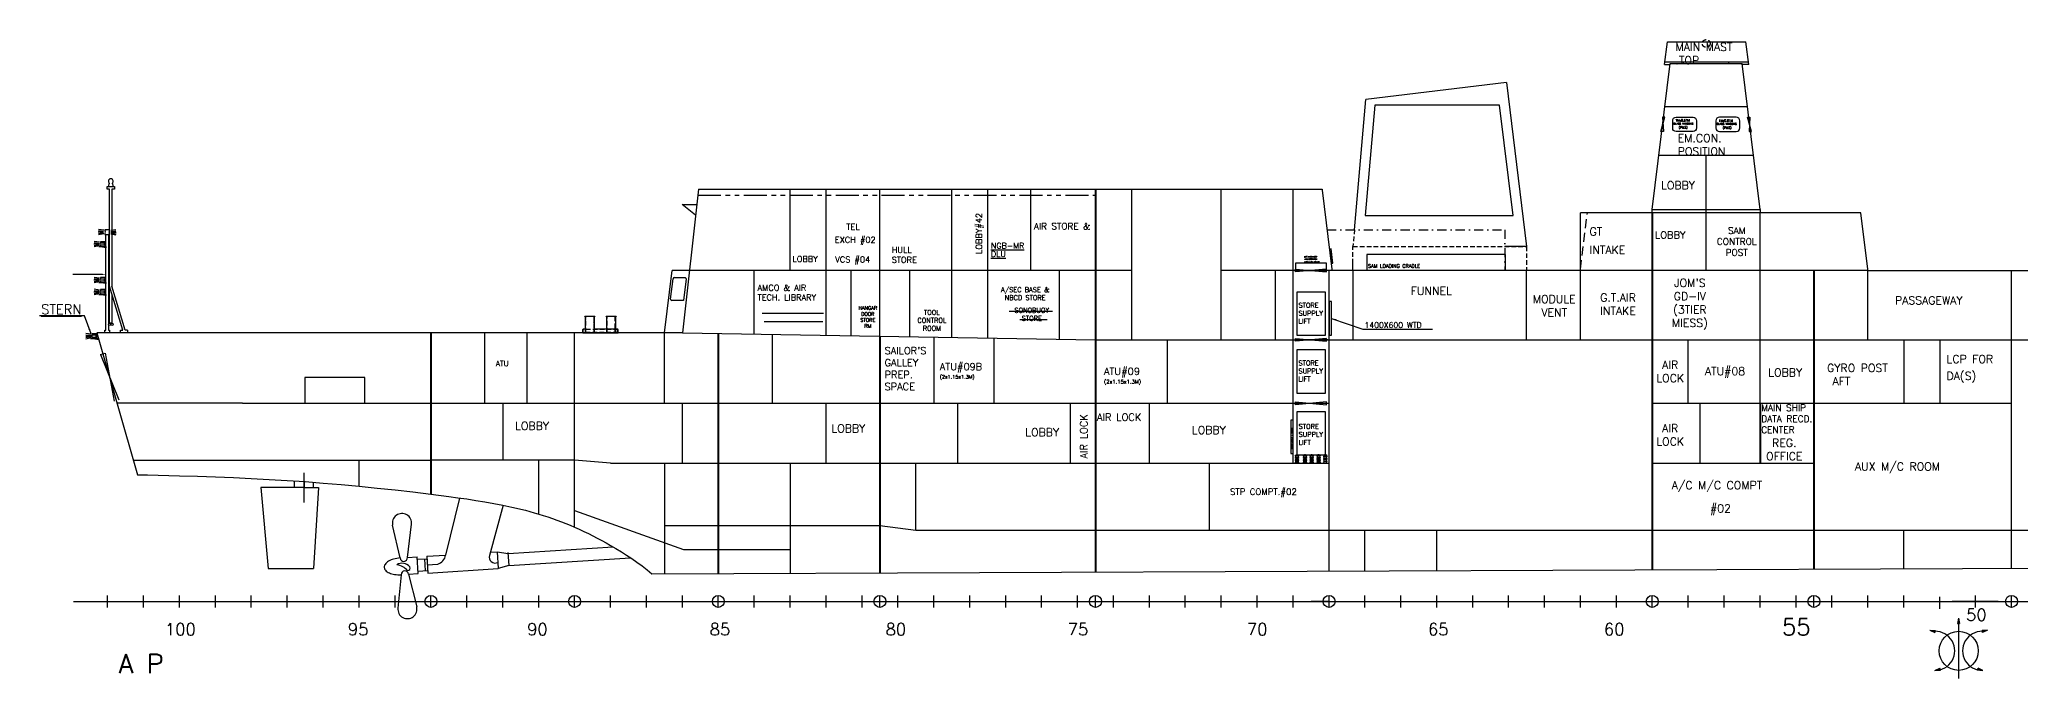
# Model space of a CAD drawing. Header units: inches. Extents: x -439515 to 169029, y 167278 to 315210.
# Drawn here: x 8246 to 83709, y 275814 to 300159 of the extents above; entities that cross this region are included whole.
import ezdxf
from ezdxf.enums import TextEntityAlignment as Align

# ---------------------------------------------------------------- set-up
doc = ezdxf.new("R2010")
doc.units = ezdxf.units.IN
doc.header["$LTSCALE"] = 700
doc.header["$MEASUREMENT"] = 0
for name, pattern in [('CACHE', [0.375, 0.25, -0.125]), ('DASHDOT', [1, 0.5, -0.25, 0, -0.25]), ('DASHED', [0.75, 0.5, -0.25]), ('HIDDEN', [0.375, 0.25, -0.125]), ('PHANTOM', [2.5, 1.25, -0.25, 0.25, -0.25, 0.25, -0.25])]:
    doc.linetypes.add(name, pattern=pattern)
for name, color, linetype in [('00', 7, 'Continuous'), ('01', 7, 'Continuous'), ('1', 2, 'Continuous'), ('ASTER COMPLEX', 7, 'Continuous'), ('COMPTNAME', 7, 'Continuous'), ('MANHOLES', 160, 'Continuous'), ('UP-DOWN', 7, 'Continuous'), ('WEAPON TEXT', 7, 'Continuous')]:
    doc.layers.add(name, color=color, linetype=linetype)
doc.styles.add('ROMANS', font='romans')
doc.styles.add('style1', font='romans.shx', dxfattribs={"height": 250})
doc.dimstyles.get("Standard").update_dxf_attribs({"dimtxt": 150.18, "dimasz": 200.18, "dimexe": 0.8, "dimexo": 0.625, "dimgap": 0.09, "dimtad": 0, "dimtih": 1, "dimtoh": 1, "dimdec": 0, "dimzin": 0, "dimdsep": 46, "dimtxsty": 'Standard', "dimcen": 8.09, "dimclrd": 40, "dimclre": 40, "dimadec": 0, "dimazin": 0, "dimtfac": 1, "dimtdec": 0, "dimtofl": 0, "dimtmove": 0, "dimatfit": 3, "dimfxl": 1, "dimtolj": 1, "dimtzin": 0, "dimarcsym": 0})

# ---------------------------------------------------------------- blocks, each defined once
blk = doc.blocks.new('ARROW')
for p, q in [((0, 0), (24.7, 4.8)), ((0, 0), (24.7, -4.8)), ((24.7, -4.8), (24.7, 4.8))]:
    blk.add_line(p, q)
blk.add_solid([(0, 0), (24.7, 4.8), (24.7, -4.8)])
blk = doc.blocks.new('L1', base_point=(121652, 116332))
blk.add_line((121652, 116207), (121652, 116457))
blk = doc.blocks.new('rrrr')
for points, knots in [([(61928, 292381), (61890, 292389), (61775, 292415), (62158, 292457), (61698, 292506), (62158, 292557), (61701, 292607), (62148, 292657), (61794, 292700), (61863, 292726), (61905, 292731)], [402.018746, 402.018746, 402.018746, 402.018746, 484.991731, 646.673598, 808.318811, 969.98234, 1131.64587, 1293.3094, 1454.97293, 1551.382418, 1551.382418, 1551.382418, 1551.382418]), ([(61952, 292731), (61993, 292726), (62063, 292699), (61709, 292657), (62156, 292607), (61699, 292557), (62159, 292507), (61699, 292457), (62082, 292415), (61967, 292389), (61928, 292381)], [63.268486, 63.268486, 63.268486, 63.268486, 158.132632, 319.796162, 481.44996, 643.123227, 804.786757, 966.450287, 1128.113817, 1211.108671, 1211.108671, 1211.108671, 1211.108671])]:
    blk.add_open_spline(points, degree=3, knots=knots)
at = {"layer": '01', "linetype": 'ByBlock'}
blk.add_line((61952, 292731), (61905, 292731), dxfattribs=at)

msp = doc.modelspace()

# ---------------------------------------------------------------- linework, layer by layer
for p, q in [((70153, 299207.6), (70259.5, 300074.4)), ((70259.5, 300074.4), (73255, 300074.4)), ((73361.5, 299207.6), (73255, 300074.4)), ((70153, 299207.6), (70363.9, 299207.6)), ((70872.2, 299253.2), (70872.2, 299298.9)), ((72605.8, 299253.2), (72605.8, 299298.9)), ((73361.5, 299207.6), (73114.1, 299207.6)), ((70167.9, 297611), (73310.1, 297611)), ((71739, 293550.9), (71739, 295740.6)), ((66949, 288715.3), (66949, 293550.9)), ((49841.9, 291357), (48473.3, 291356.1)), ((57369, 291361.7), (53263.3, 291359.2)), ((83371.8, 280010.3), (83371.8, 291361.2)), ((10587, 291212), (9509.6, 291212)), ((11596.3, 289080.2), (11596.3, 288989)), ((25207.1, 286297.5), (25207.1, 288989)), ((32050.5, 286297.5), (32050.5, 288989)), ((32734.8, 284016.5), (32734.8, 286297.5)), ((38209, 284016.5), (38209, 286297.5)), ((27260.5, 282077.7), (27260.5, 284127.8)), ((29997.6, 284016.5), (28629, 284127.8)), ((40261.9, 281644.3), (41630.5, 281461.8)), ((57369, 278749.3), (56684.7, 278749.3))]:
    msp.add_line(p, q)
at = {"color": 7}
for p, q in [((69686.1, 293687.7), (70369.5, 299253.2)), ((73791.9, 293687.7), (73108.5, 299253.2)), ((10820.7, 294555.6), (11003.2, 294555.6)), ((10820.7, 294464.3), (10820.7, 294555.6)), ((10911.9, 294464.3), (10820.7, 294464.3)), ((10911.9, 289354), (10911.9, 294464.3)), ((11003.2, 294555.6), (11094.4, 294555.6)), ((11094.4, 294464.3), (11003.2, 294464.3)), ((11003.2, 294464.3), (11003.2, 290768.5)), ((11094.4, 294555.6), (11094.4, 294464.3)), ((56000.5, 284016.5), (56000.5, 294463.2)), ((10681, 292815.5), (10481.9, 292815.5)), ((10687.2, 292893.2), (10488.2, 292924.3)), ((10684.1, 292849.7), (10488.2, 292865.2)), ((10954.1, 292893.2), (11153.2, 292924.3)), ((10957.2, 292849.7), (11153.2, 292865.2)), ((10960.3, 292815.5), (11159.4, 292815.5)), ((10514.9, 292359.2), (10315.8, 292359.2)), ((10518, 292334.3), (10319, 292300.2)), ((10521.1, 292436.9), (10322.1, 292468)), ((10518, 292393.4), (10322.1, 292408.9)), ((10521.1, 292300.2), (10322.1, 292256.6)), ((10684.1, 292790.6), (10485.1, 292756.4)), ((10687.2, 292756.4), (10488.2, 292712.9)), ((10775, 292730.5), (10866.3, 292730.5)), ((10775, 289080.2), (10775, 292730.5)), ((10866.3, 292730.5), (10866.3, 289080.2)), ((10954.1, 292756.4), (11153.2, 292712.9)), ((10957.2, 292790.6), (11156.3, 292756.4)), ((58281.4, 291361.2), (58281.4, 288715.3)), ((64896.1, 288715.3), (64896.1, 291361.2)), ((77897.6, 291361.2), (73791.9, 291361.2)), ((10514.9, 290990.4), (10315.8, 290990.4)), ((10514.9, 290534.1), (10315.8, 290534.1)), ((10518, 290965.5), (10319, 290931.3)), ((10521.1, 291068.1), (10322.1, 291099.1)), ((10518, 291024.5), (10322.1, 291040.1)), ((10521.1, 290931.3), (10322.1, 290887.8)), ((10521.1, 290611.8), (10322.1, 290642.9)), ((10518, 290568.3), (10322.1, 290583.8)), ((11413.8, 289080.2), (10911.9, 290768.5)), ((11505.1, 289080.2), (11003.2, 290768.5)), ((10518, 290509.2), (10319, 290475)), ((10521.1, 290475), (10322.1, 290431.5)), ((11003.2, 290461.5), (11003.2, 289354)), ((10729.4, 289080.2), (10775, 289080.2)), ((10729.4, 288989), (10729.4, 289080.2)), ((10866.3, 289354), (10911.9, 289354)), ((10866.3, 289080.2), (10911.9, 289080.2)), ((11003.2, 289354), (10911.9, 289354)), ((10911.9, 289080.2), (10911.9, 288989)), ((11322.6, 289080.2), (11413.8, 289080.2)), ((11322.6, 288989), (11322.6, 289080.2)), ((11596.3, 289080.2), (11505.1, 289080.2)), ((28940.5, 288989), (28940.5, 289109.4)), ((29060.7, 289121.3), (28952.4, 289121.3)), ((28952.4, 288989), (28952.4, 289121.3)), ((29045.2, 288999.9), (29045.2, 289604.8)), ((29045.2, 289487), (29045.2, 289480.2)), ((29354.1, 289373.6), (29354.1, 289400.4)), ((30274.4, 289121.3), (29354.1, 289121.3)), ((29369.6, 289604.8), (29369.6, 288999.9)), ((29369.6, 289487), (29369.6, 289480.2)), ((29369.6, 289373.6), (29369.6, 289400.4)), ((29857.2, 289121.3), (29857.2, 289604.8)), ((30181.7, 289604.8), (30181.7, 289121.3)), ((30274.4, 288989), (30274.4, 289121.3)), ((30286.3, 288989), (30286.3, 289109.4)), ((10200.5, 288850.2), (10001.4, 288850.2)), ((10203.6, 288825.3), (10004.5, 288791.1)), ((10206.7, 288927.9), (10007.7, 288959)), ((10203.6, 288884.4), (10007.7, 288899.9)), ((10206.7, 288791.1), (10007.7, 288747.6)), ((10186.9, 288765.2), (10491.2, 288765.2)), ((10505.1, 288712.1), (10186.9, 288765.2)), ((26803.7, 288989), (26803.7, 286297.5)), ((28629, 281576.8), (28629, 288989)), ((28940.5, 288989), (30286.3, 288989)), ((29072.5, 288999.9), (29064.2, 288999.9)), ((36156.2, 288929.5), (36156.2, 286297.5)), ((42314.8, 288822.4), (42314.8, 286297.5)), ((44595.7, 288782.7), (44595.7, 286297.5)), ((51210.5, 286297.5), (51210.5, 288715.3)), ((71054.7, 286297.5), (71054.7, 288715.3)), ((79266.1, 288715.3), (79266.1, 286297.5)), ((80634.7, 288715.3), (80634.7, 286297.5)), ((15975.2, 286297.5), (11198.8, 286297.5)), ((15975.2, 286297.5), (57369, 286297.5)), ((25891.9, 286297.5), (25891.9, 284127.8)), ((43227.1, 284016.5), (43227.1, 286297.5)), ((69686.1, 286297.5), (83371.8, 286297.5)), ((71510.9, 284016.5), (71510.9, 286297.5)), ((11821, 284127.8), (23154.8, 284127.8)), ((20417.6, 283137.9), (20417.6, 284127.8)), ((28629, 284127.8), (23154.8, 284127.8)), ((29997.6, 284016.5), (57369, 284016.5)), ((32050.5, 284016.5), (32050.5, 279810.5)), ((36840.5, 284016.5), (36840.5, 279829.1)), ((41630.5, 281461.8), (41630.5, 284016.5)), ((52806.6, 284016.5), (52806.6, 281461.8)), ((69686.1, 284016.5), (75844.7, 284016.5)), ((17954.2, 283088.3), (16676.9, 283088.3)), ((16676.9, 283088.3), (16950.6, 280002)), ((17954.2, 283088.3), (17954.2, 283342)), ((18319.2, 283088.3), (17954.2, 283088.3)), ((18319.2, 282516.7), (18319.2, 283648.7)), ((18319.2, 283316.4), (18319.2, 283088.3)), ((18319.2, 283088.3), (18684.1, 283088.3)), ((18684.1, 283088.3), (18684.1, 283288.4)), ((18684.1, 283088.3), (18866.6, 283088.3)), ((18866.6, 283088.3), (18684.1, 280002)), ((24239, 282684.4), (23710.2, 280512.5)), ((25907.9, 282411.9), (25380.8, 280501.8)), ((21983.9, 280403.7), (21695.7, 281651.2)), ((22257.1, 280420.9), (22413.5, 281688.7)), ((28629, 282215.5), (32780.4, 280722.8)), ((26091.9, 280571.3), (30102.2, 280824.2)), ((32780.4, 280722.8), (36840.5, 280722.8)), ((58737.6, 279912.6), (58737.6, 281461.8)), ((61474.7, 279923.5), (61474.7, 281461.8)), ((79266.1, 279993.9), (79266.1, 281461.8)), ((16950.6, 280002), (18684.1, 280002)), ((22257.1, 280420.9), (22629.5, 280444.4)), ((22669.7, 279807), (22629.5, 280444.4)), ((22635.2, 280353.3), (22999.4, 280376.3)), ((22908.3, 280371.5), (22937.1, 279915.3)), ((22993.7, 280467.3), (23710.2, 280512.5)), ((22993.7, 280467.3), (23033.9, 279829.9)), ((22999.4, 280376.3), (23010.5, 280285.7)), ((23013.8, 280148.6), (23410.9, 280173.7)), ((23033.9, 279829.9), (25716.6, 279999.1)), ((25413.4, 280619.9), (25676.4, 280636.5)), ((25676.4, 280636.5), (26091.9, 280571.3)), ((25676.4, 280636.5), (25716.6, 279999.1)), ((26120.6, 280116), (25716.6, 279999.1)), ((26089.7, 280606.1), (26120.6, 280116)), ((26120.6, 280116), (30756.5, 280408.4)), ((22024.1, 279766.3), (21894.9, 278492.4)), ((22297.3, 279783.5), (22669.7, 279807)), ((22297.3, 279783.5), (22611.7, 278545.4)), ((22663.9, 279898), (23028.1, 279921)), ((9536, 278749.3), (138114.6, 278749.3)), ((10837.6, 278521.2), (10837.6, 278977.4)), ((12206.2, 278521.2), (12206.2, 278977.4)), ((13574.8, 278521.2), (13574.8, 278977.4)), ((14943.3, 278521.2), (14943.3, 278977.4)), ((16311.9, 278521.2), (16311.9, 278977.4)), ((17680.5, 278521.2), (17680.5, 278977.4)), ((19049.1, 278521.2), (19049.1, 278977.4)), ((20417.6, 278521.2), (20417.6, 278977.4)), ((21786.2, 278521.2), (21786.2, 278977.4)), ((23154.8, 278521.2), (23154.8, 278977.4)), ((24523.3, 278521.2), (24523.3, 278977.4)), ((25891.9, 278521.2), (25891.9, 278977.4)), ((27260.5, 278521.2), (27260.5, 278977.4)), ((28629, 278521.2), (28629, 278977.4)), ((29997.6, 278521.2), (29997.6, 278977.4)), ((31366.2, 278521.2), (31366.2, 278977.4)), ((32734.8, 278521.2), (32734.8, 278977.4)), ((34103.3, 278521.2), (34103.3, 278977.4)), ((35471.9, 278521.2), (35471.9, 278977.4)), ((36840.5, 278521.2), (36840.5, 278977.4)), ((38209, 278521.2), (38209, 278977.4)), ((39577.6, 278521.2), (39577.6, 278977.4)), ((40261.9, 278521.2), (40261.9, 278977.4)), ((40946.2, 278521.2), (40946.2, 278977.4)), ((42314.7, 278521.2), (42314.7, 278977.4)), ((43683.3, 278521.2), (43683.3, 278977.4)), ((45051.9, 278521.2), (45051.9, 278977.4)), ((46420.5, 278521.2), (46420.5, 278977.4)), ((47789, 278521.2), (47789, 278977.4)), ((48473.3, 278521.2), (48473.3, 278977.4)), ((49157.6, 278521.2), (49157.6, 278977.4)), ((50526.2, 278521.2), (50526.2, 278977.4)), ((51894.7, 278521.2), (51894.7, 278977.4)), ((53263.3, 278521.2), (53263.3, 278977.4)), ((54631.9, 278521.2), (54631.9, 278977.4)), ((56000.4, 278521.2), (56000.4, 278977.4)), ((57369, 278521.2), (57369, 278977.4)), ((58737.6, 278521.2), (58737.6, 278977.4)), ((60106.2, 278521.2), (60106.2, 278977.4)), ((61474.7, 278521.2), (61474.7, 278977.4)), ((62843.3, 278521.2), (62843.3, 278977.4)), ((64211.9, 278521.2), (64211.9, 278977.4)), ((65580.4, 278521.2), (65580.4, 278977.4)), ((66949, 278521.2), (66949, 278977.4)), ((68317.6, 278521.2), (68317.6, 278977.4)), ((69686.1, 278521.2), (69686.1, 278977.4)), ((71054.7, 278521.2), (71054.7, 278977.4)), ((72423.3, 278521.2), (72423.3, 278977.4)), ((73791.9, 278521.2), (73791.9, 278977.4)), ((75160.4, 278521.2), (75160.4, 278977.4)), ((75844.7, 278521.2), (75844.7, 278977.4)), ((76529, 278521.2), (76529, 278977.4)), ((77897.6, 278521.2), (77897.6, 278977.4)), ((79266.1, 278521.2), (79266.1, 278977.4)), ((80634.7, 278468), (80634.7, 278924.2)), ((82863.4, 278749.3), (81111.7, 278749.3)), ((82003.3, 278521.2), (82003.3, 278977.4)), ((83371.8, 278521.2), (83371.8, 278977.4)), ((81346.2, 277927.6), (81346.2, 275814.4))]:
    msp.add_line(p, q, dxfattribs=at)
at = {"color": 7, "linetype": 'ByBlock'}
for p, q in [((33351.6, 294463.3), (32734.8, 288989)), ((32050.5, 288989), (32341.7, 291361.2)), ((33026, 291361.2), (32341.7, 291361.2)), ((32281.3, 290271.9), (32376.5, 291047.4)), ((32421.8, 291087.4), (32835.5, 291087.4)), ((32880.7, 291036.3), (32780.6, 290220.7)), ((32780.6, 290220.7), (32326.6, 290220.7))]:
    msp.add_line(p, q, dxfattribs=at)
at = {"color": 7, "lineweight": 40}
for p, q in [((48473.3, 294463.3), (48473.3, 279871.9)), ((69686.1, 293550.9), (69686.1, 279956)), ((75844.7, 291361.2), (75844.7, 279980.4)), ((23154.8, 288989), (23154.8, 282836.8)), ((34103.3, 288965.2), (34103.3, 279818.5)), ((40261.9, 288858.1), (40261.9, 279839.4)), ((73791.9, 286297.5), (73791.9, 284016.5))]:
    msp.add_line(p, q, dxfattribs=at)
at = {"linetype": 'DASHED'}
msp.add_line((66949, 291406.8), (67212.3, 293550.9), dxfattribs=at)
at = {"color": 7, "linetype": 'Continuous'}
for p, q in [((69686.1, 293550.9), (69686.1, 293687.7)), ((69686.1, 293687.7), (73791.9, 293687.7)), ((73791.9, 293687.7), (73791.9, 293550.9))]:
    msp.add_line(p, q, dxfattribs=at)
at = {"color": 42}
msp.add_line((71739, 291361.2), (71739, 293550.9), dxfattribs=at)
at = {"linetype": 'Continuous'}
msp.add_line((55316.1, 291360.4), (55316.2, 288715.3), dxfattribs=at)
at = {"color": 7, "extrusion": (0, 0, -1)}
for p, q in [((66949, 291361.2), (57369, 291361.2)), ((66949, 291361.2), (57369, 291361.2)), ((77897.6, 291361.2), (84284.2, 291361.2))]:
    msp.add_line(p, q, dxfattribs=at)
at = {"color": 0}
msp.add_line((66949, 291361.2), (66949, 291498), dxfattribs=at)
at = {"extrusion": (0, 0, -1)}
msp.add_line((73791.9, 291361.2), (66949, 291361.2), dxfattribs=at)
at = {"color": 2, "linetype": 'ByBlock'}
for p, q in [((45184, 289812.7), (46834.7, 289812.7)), ((35776.2, 289732.2), (38115.9, 289732.2)), ((35850.9, 289415.9), (38083.9, 289415.9)), ((45590.2, 289497.4), (46631.6, 289497.4))]:
    msp.add_line(p, q, dxfattribs=at)
at = {"color": 7, "linetype": 'HIDDEN'}
for p, q in [((30286.3, 289109.4), (28940.5, 289109.4)), ((29060.7, 288999.9), (29060.7, 289604.8)), ((29060.7, 289121.3), (29354.1, 289121.3)), ((29354.1, 289604.8), (29354.1, 288999.9)), ((29857.2, 288999.9), (29857.2, 289121.3)), ((29872.7, 288999.9), (29872.7, 289604.8)), ((30166.1, 289604.8), (30166.1, 288999.9)), ((30181.7, 289121.3), (30181.7, 288999.9)), ((30274.4, 288999.9), (28952.4, 288999.9))]:
    msp.add_line(p, q, dxfattribs=at)
at = {"color": 4}
for p, q in [((10571.4, 288154.7), (10746.8, 288205)), ((10571.4, 288154.7), (11258.4, 286425)), ((10747.9, 288205.4), (11083, 286374.7))]:
    msp.add_line(p, q, dxfattribs=at)
for points in [[(73350.3, 299298.9), (70164.2, 299298.9)], [(33239.6, 293469.1), (32724.1, 293875.3), (33285.4, 293875.3)], [(56091.7, 291412.7), (57277.8, 291309), (57277.8, 291412.7), (56091.7, 291309), (56091.7, 291412.7)], [(56091.7, 288767.1), (57277.8, 288663.4), (57277.8, 288767.1), (56091.7, 288663.4), (56091.7, 288767.1)], [(56091.7, 288767.1), (57277.8, 288663.4), (57277.8, 288767.1), (56091.7, 288663.4), (56091.7, 288767.1)], [(56091.7, 286349.3), (57277.8, 286245.6), (57277.8, 286349.3), (56091.7, 286245.6), (56091.7, 286349.3)]]:
    msp.add_lwpolyline(points)
at = {"color": 3}
for points in [[(70163.6, 297204.4), (70072.3, 297204.4), (70107.5, 296653), (70016.3, 296653), (70163.6, 297204.4)], [(73314.4, 297204.4), (73405.7, 297204.4), (73370.5, 296653), (73461.7, 296653), (73314.4, 297204.4)]]:
    msp.add_lwpolyline(points, dxfattribs=at)
for points in [[(70914.3, 296653), (70591.3, 296653, -0.4013361), (70461.7, 296790.8), (70461.7, 297068, -0.396336), (70591.1, 297204.4), (70914.1, 297204.4), (71237, 297204.4, -0.396336), (71366.5, 297068), (71366.5, 296790.8, -0.4013361), (71236.8, 296653), (70913.8, 296653)], [(72563.7, 296653), (72886.7, 296653, 0.4013361), (73016.3, 296790.8), (73016.3, 297068, 0.396336), (72886.9, 297204.4), (72563.9, 297204.4), (72241, 297204.4, 0.396336), (72111.5, 297068), (72111.5, 296790.8, 0.4013361), (72241.2, 296653), (72564.2, 296653)]]:
    msp.add_lwpolyline(points, format="xyb", dxfattribs=at)
at = {"color": 7}
msp.add_lwpolyline([(10882.5, 294713.3, -0.3138593), (10882.5, 294635.1, 0.1532444), (10866.1, 294583), (10866.1, 294555.6), (11048.6, 294555.6), (11048.6, 294583, 0.1532444), (11032.3, 294635.1, -0.3138593), (11032.3, 294713.3, 1.9148542)], format="xyb", close=True, dxfattribs=at)
at = {"color": 1}
msp.add_lwpolyline([(33351.6, 294463.3), (57104.2, 294463.3), (57108.9, 294424.2), (57474.8, 291407.4), (57474.8, 291361.2)], dxfattribs=at)
at = {"color": 7, "linetype": 'PHANTOM'}
msp.add_lwpolyline([(33325.9, 294235.1), (48473.3, 294235.1)], dxfattribs=at)
at = {"color": 7}
for points in [[(77897.6, 288715.3), (77897.6, 291406.8), (77634.3, 293550.9), (66949, 293550.9)], [(10501.3, 292274.2), (10775, 292274.2), (10775, 292228.6), (10501.3, 292274.2)], [(57369, 279908.9), (57369, 291178.7), (57369, 291361.7)], [(10501.3, 290905.4), (10775, 290905.4), (10775, 290859.7), (10501.3, 290905.4)], [(10501.3, 290449.1), (10775, 290449.1), (10775, 290403.4), (10501.3, 290449.1)], [(48473.3, 288715.3), (123060.5, 288715.3)], [(32050.5, 281644.3), (40261.9, 281644.3)], [(41630.5, 281461.8), (84276.2, 281461.8), (89066.2, 281481), (94540.4, 281502), (100014.7, 281523.9), (105489, 281545.8), (110963.3, 281567.7), (116437.6, 281589.6), (121911.8, 281610.6), (127386.1, 281632.5), (132860.4, 281654.4), (135597.5, 281665.3), (141071.8, 281686.3), (148149.6, 281714.6)]]:
    msp.add_lwpolyline(points, dxfattribs=at)
for points in [[(10889.1, 292867.4), (10911.9, 292867.4), (10911.9, 292913), (10729.4, 292913), (10729.4, 292867.4), (10752.3, 292867.4, 0.4202041), (10752.3, 292776.1), (10729.4, 292776.1), (10729.4, 292730.5), (10911.9, 292730.5), (10911.9, 292776.1), (10889.1, 292776.1)], [(21983.9, 280403.7, 0.0009708), (21979.2, 280403.4, 0.0521268), (21728.5, 280361.1, 0.0659851), (21543.5, 280282.2, 0.104657), (21406.4, 280156.2, 0.1721227), (21374.8, 280045.3, 0.1721227), (21420.1, 279939.3, 0.104657), (21571.9, 279831.5, 0.0659851), (21765.4, 279776.4, 0.0521268), (22019.4, 279766, 0.0521268)], [(22019.4, 279766, 0.0009708), (22024.1, 279766.3, 0.0073591)]]:
    msp.add_lwpolyline(points, format="xyb", dxfattribs=at)
at = {"color": 4, "linetype": 'DASHDOT'}
msp.add_lwpolyline([(57292.3, 292912.2), (64061.6, 292912.2), (64061.6, 291361.2)], dxfattribs=at)
at = {"color": 7}
for points in [[(10700.2, 292319.8), (10563.3, 292319.8), (10563.3, 292274.2), (10745.8, 292274.2), (10745.8, 292456.7), (10563.3, 292456.7), (10563.3, 292411.1), (10700.2, 292411.1)], [(10700.2, 290951), (10563.3, 290951), (10563.3, 290905.4), (10745.8, 290905.4), (10745.8, 291087.9), (10563.3, 291087.9), (10563.3, 291042.2), (10700.2, 291042.2)], [(10700.2, 290494.7), (10563.3, 290494.7), (10563.3, 290449.1), (10745.8, 290449.1), (10745.8, 290631.6), (10563.3, 290631.6), (10563.3, 290586), (10700.2, 290586)], [(29013.5, 289615.8), (29401.3, 289615.8), (29401.3, 289604.8), (29013.5, 289604.8)], [(29825.5, 289615.8), (30213.3, 289615.8), (30213.3, 289604.8), (29825.5, 289604.8)], [(10385.8, 288810.8), (10248.9, 288810.8), (10248.9, 288765.2), (10431.4, 288765.2), (10431.4, 288947.7), (10248.9, 288947.7), (10248.9, 288902.1), (10385.8, 288902.1)]]:
    msp.add_lwpolyline(points, close=True, dxfattribs=at)
at = {"linetype": 'ByBlock', "ltscale": 0.8}
msp.add_lwpolyline([(64095.5, 291965.9), (58803.7, 291965.9), (58803.7, 291372.9), (64095.5, 291372.9)], close=True, dxfattribs=at)
at = {"linetype": 'Continuous'}
msp.add_lwpolyline([(18355.6, 286297.5), (20636.6, 286297.5), (20636.6, 287275.6), (18355.6, 287275.6)], close=True, dxfattribs=at)
at = {"color": 4, "linetype": 'HIDDEN'}
msp.add_circle((71739, 300010.5), 148.6, dxfattribs=at)
at = {"color": 7}
for centre, radius in [((10911.4, 289308), 45.6), ((11002.1, 289308), 45.6), ((23154.8, 278749.3), 228.1), ((28629, 278749.3), 228.1), ((34103.3, 278749.3), 228.1), ((40261.9, 278749.3), 228.1), ((48473.3, 278749.3), 228.1), ((57369, 278749.3), 228.1), ((69686.1, 278749.3), 228.1), ((75844.7, 278749.3), 228.1), ((83371.8, 278749.3), 228.1), ((81358.6, 276864.6), 745.1)]:
    msp.add_circle(centre, radius, dxfattribs=at)
for centre, radius, start, end in [((10844.3, 292821.7), 63.9, 314.415309, 45.584691), ((10608.1, 292365.5), 63.9, 134.480457, 225.519543), ((10608.1, 290996.6), 63.9, 134.480457, 225.519543), ((10608.1, 290540.3), 63.9, 134.480457, 225.519543), ((10293.6, 288856.4), 63.9, 134.480457, 225.519543), ((22051.2, 281733.4), 365, 352.96819, 193.009149), ((22051.7, 279815.9), 384.8, 40.507483, 120.198115), ((21731.7, 279425.9), 733.6, 43.255593, 80.070968), ((22120.5, 280412.3), 136.9, 183.608543, 3.608543), ((22280.4, 280011.3), 84, 260.070962, 40.507483), ((23316.9, 280558.3), 396, 283.729948, 353.357192), ((25603, 280440.5), 230.5, 164.50527, 295.421403), ((22160.7, 279774.9), 136.9, 3.608543, 183.608543), ((22258, 278455.5), 365, 174.207938, 14.248896), ((80464.8, 276864.6), 745.1, 269.224557, 90.795186), ((82252.5, 276864.6), 745.1, 89.204814, 270.775443)]:
    msp.add_arc(centre, radius, start, end, dxfattribs=at)
at = {"color": 7, "linetype": 'ByBlock'}
for centre, start, end in [((32421.8, 291041.8), 90, 173), ((32835.5, 291041.8), 353, 90), ((32326.6, 290266.3), 173, 270)]:
    msp.add_arc(centre, 45.6, start, end, dxfattribs=at)
for points in [[(10587, 291242.4), (10587, 291181.6), (10769.4, 291212)], [(10587, 291181.6), (10587, 291242.4), (10769.4, 291212)]]:
    msp.add_solid(points)
at = {"layer": '00'}
msp.add_line((49841.9, 294463.2), (49841.9, 288715.3), dxfattribs=at)
at = {"layer": '01', "color": 0, "linetype": 'ByBlock'}
for p, q in [((36840.5, 291359.9), (36840.5, 294463.2)), ((38209.1, 288893.8), (38209.1, 294463.2)), ((40261.9, 288715.3), (40261.9, 294463.2)), ((42999, 288810.5), (42999, 294463.2)), ((44367.6, 288786.7), (44367.6, 294463.2)), ((46010, 291357), (46010, 294463.2)), ((35471.9, 288941.4), (35471.9, 291360.4)), ((39167.1, 288877.1), (39167.1, 291359.2)), ((41402.4, 288838.2), (41402.4, 291358.4))]:
    msp.add_line(p, q, dxfattribs=at)
at = {"layer": '01', "linetype": 'ByBlock'}
for p, q in [((53263.3, 288715.3), (53263.3, 294463.2)), ((73791.9, 286297.5), (73791.9, 293550.9)), ((48473.3, 291356.1), (33002.1, 291361.2)), ((47104.8, 288739.1), (47104.8, 291356.6)), ((58281.4, 291361.2), (58281.4, 291634.9)), ((32734.8, 288989), (48473.3, 288715.3)), ((57323.4, 288715.3), (56137.3, 288715.3)), ((47515.3, 284016.5), (47515.3, 286297.5)), ((50526.2, 284016.5), (50526.2, 286297.5)), ((56000.5, 284016.5), (56000.5, 284381.5))]:
    msp.add_line(p, q, dxfattribs=at)
for points in [[(57447.8, 291634.7), (57515.7, 291643), (57449.2, 292186.4), (57381.3, 292178.1)], [(56091.7, 291360.9), (57277.8, 291360.9), (57277.8, 291634.6), (56091.7, 291634.6)], [(56137.3, 288897.7), (57232.2, 288897.7), (57232.2, 290540), (56137.3, 290540)], [(57369, 288897.7), (57460.3, 288897.7), (57460.3, 290175.1), (57369, 290175.1)], [(56137.3, 286689.4), (57232.2, 286689.4), (57232.2, 288331.6), (56137.3, 288331.6)], [(55909.2, 284381.5), (56000.5, 284381.5), (56000.5, 285658.8), (55909.2, 285658.8)], [(56137.3, 284335.9), (57232.2, 284335.9), (57232.2, 285978.2), (56137.3, 285978.2)]]:
    msp.add_lwpolyline(points, close=True, dxfattribs=at)
at = {"layer": '1', "color": 7, "linetype": 'Continuous'}
msp.add_lwpolyline([(32734.8, 288989), (10427.1, 288989), (11979.8, 283574.1), (11980.8, 283570.4), (12353.1, 283569.4), (12760, 283562.1), (13574.8, 283540.2), (14259.1, 283519.3), (14943.3, 283496.4), (15627.6, 283468.2), (16311.9, 283436.2), (16996.2, 283400.6), (17680.5, 283359.6), (18364.8, 283313.1), (19049.1, 283260.1), (19733.3, 283201.7), (20417.6, 283137.9), (21101.9, 283069.5), (21786.2, 282996.5), (22470.5, 282918.9), (23154.8, 282836.8), (23840, 282749.2), (24182.1, 282701.8), (24523.3, 282652.5), (24866.4, 282599.6), (25209.4, 282543), (25550.7, 282481.9), (25891.9, 282415.3), (26236.8, 282342.3), (26408.3, 282303.1), (26579.8, 282262.9), (26751.4, 282220), (26921.1, 282174.4), (27091.7, 282127.9), (27260.5, 282077.7), (27434.7, 282024.8), (27608.1, 281968.2), (27780.5, 281908.9), (27952.1, 281847.8), (28122.7, 281783.9), (28292.4, 281717.3), (28461.2, 281648), (28629, 281576.8), (28804.2, 281499.2), (28978.5, 281419), (29150.9, 281335.9), (29322.5, 281250.2), (29493.1, 281161.7), (29662.8, 281071.3), (29830.6, 280979.2), (29997.6, 280884.3), (30203.8, 280763), (30408.2, 280638.9), (30609.8, 280510.2), (30808.7, 280378.8), (31004.9, 280242), (31197.4, 280101.5), (31386.3, 279955.5), (31571.5, 279805), (118954.7, 280151.3)], dxfattribs=at)
at = {"layer": 'ASTER COMPLEX'}
msp.add_line((70369.5, 299253.2), (73108.5, 299253.2), dxfattribs=at)
msp.add_line((70369.5, 299253.2), (73108.5, 299253.2), dxfattribs=at)
at = {"layer": 'MANHOLES', "color": 7}
msp.add_line((73523, 295740.6), (69955, 295740.6), dxfattribs=at)
at = {"layer": 'MANHOLES', "color": 7, "linetype": 'CACHE'}
msp.add_line((58337.3, 292912.2), (58281.4, 292273.5), dxfattribs=at)
at = {"layer": 'MANHOLES', "color": 7}
for points in [[(64128.8, 298523.3), (58771.1, 297871)], [(64128.8, 298523.3), (64896.1, 292273.5), (64061.6, 292273.5)], [(58337.3, 292912.2), (58771.1, 297871)]]:
    msp.add_lwpolyline(points, dxfattribs=at)
msp.add_lwpolyline([(58751.5, 293459.6), (64382.8, 293459.6), (63867.5, 297656.6), (59118.7, 297656.6)], close=True, dxfattribs=at)
at = {"layer": 'MANHOLES', "color": 7, "linetype": 'CACHE'}
msp.add_lwpolyline([(58281.4, 291361.2), (58281.4, 292273.5), (64896.1, 292273.5), (64896.1, 291361.2)], dxfattribs=at)

# ---------------------------------------------------------------- block references
at = {"yscale": 0.9123799999999999, "zscale": 0.9123799999999999}
for p, xscale in [((-351.1, 17254.1), 0.9123799999999999), ((-50.1, 17254.1), 0.9123799999999999), ((203.5, 17254.1), 0.9123799999999999), ((468, 17254.1), 0.9123799999999999), ((113727, 17254), -0.9123799999999999)]:
    msp.add_blockref('rrrr', p, dxfattribs=dict(at, xscale=xscale))
at = {"color": 7, "xscale": 0.9123799999999999, "yscale": 0.9123799999999999, "zscale": 0.9123799999999999}
msp.add_blockref('L1', (61474.7, 278749.3), dxfattribs=at)
at = {"color": 7, "yscale": 8.211419999999999, "zscale": 8.211419999999999}
for p, xscale, rotation in [((81350.1, 278113.2), 8.211419999999999, 270), ((80263, 277650.9), 8.21141999989092, 344.7771421977823), ((82456.5, 277650.9), -8.211420000095895, 15.22285780182849), ((80454.7, 276119.6), 8.211420000013133, 14.81146884518914), ((82281.8, 276119.6), -8.211420000013131, 345.1885311548108)]:
    msp.add_blockref('ARROW', p, dxfattribs=dict(at, xscale=xscale, rotation=rotation))

# ---------------------------------------------------------------- texts
at = {"style": 'ROMANS'}
for s, height, p in [('GT ', 304.88, (67296.3, 292691.6)), ('INTAKE', 304.88, (67296.3, 291989.6)), ('FUNNEL ', 304.88, (60482.4, 290430.9)), ('%%USTERN', 364.95, (8305.7, 289698)), ('PASSAGEWAY', 304.88, (78931.7, 290069.1)), ('LCP FOR', 304.88, (80894.1, 287831.3)), ('DA(S)', 304.88, (80894.1, 287189.6)), ('LOBBY', 304.88, (26359.9, 285285)), ('LOBBY', 304.88, (38410.2, 285188.2)), ('LOBBY ', 304.88, (45793.7, 285042.8)), ('LOBBY ', 304.88, (52142.1, 285128.4)), ('AUX M/C ROOM', 304.881, (77406.4, 283738.2)), ('A/C M/C COMPT', 304.881, (70425.4, 283024.8)), ('#02', 304.88, (71883.1, 282140.5))]:
    msp.add_text(s, height=height, dxfattribs=at).set_placement(p)
at = {"linetype": 'ByBlock', "ltscale": 0.8, "style": 'ROMANS'}
msp.add_text('SAM LOADING CRADLE ', height=136.857, dxfattribs=at).set_placement((58851.5, 291464.2))
at = {"color": 7, "style": 'ROMANS'}
for s, p in [('50', (82031.6, 278011)), ('100', (13609.1, 277457.4)), ('95', (20381.6, 277457.4)), ('90', (27210.2, 277457.4)), ('85', (34165.4, 277457.4)), ('80', (40867.6, 277457.4)), ('75', (47804, 277457.4)), ('70', (54632.6, 277457.4)), ('65', (61531.5, 277457.4)), ('60', (68233.8, 277457.4))]:
    msp.add_text(s, height=456.19, dxfattribs=at).set_placement(p, align=Align.CENTER)
at = {"linetype": 'Continuous', "style": 'ROMANS'}
msp.add_text('55', height=641.25, dxfattribs=at).set_placement((75174.8, 277457.4), align=Align.CENTER)
msp.add_text('A P', height=729.9, dxfattribs=at).set_placement((11253.7, 276008))
at = {"attachment_point": 1, "style": 'ROMANS'}
for s, insert, char_height in [('{\\C7;MAIN MAST\\P.TOP}', (70570.3, 300032), 304.881), ('{\\C7;EM.CON.\\PPOSITION}', (70654.4, 296557.6), 304.881), ('{\\C7;LOBBY}', (70017.2, 294758.8), 304.881), ('{\\C7;LOBBY}', (69786.9, 292848.4), 274.393)]:
    msp.add_mtext(s, dxfattribs=dict(at, insert=insert, char_height=char_height))
at = {"color": 7, "attachment_point": 1}
for s, insert, char_height, width in [('{\\Fromans|c0;AIR STORE & }', (46127.5, 293169.1), 246.343, 2519.264), ('{\\Fromans|c0;\\H2.083x;HULL STORE}', (40709.7, 292260), 109.486, 1746.692), ('{\\Fromans.shx|c0;LOBBY}', (36929.4, 291910.9), 225.814, 1085.189), ('{\\Fromans.shx|c0;\\H1.8x;ATU}', (25628, 287915.9), 114.047, 519.359)]:
    msp.add_mtext(s, dxfattribs=dict(at, insert=insert, char_height=char_height, width=width))
at = {"color": 7, "style": 'ROMANS'}
for s, insert, char_height, width, attachment_point in [('{\\H0.6875x;SAM CONTROL POST} ', (72901.6, 292460.6), 364.952, 2379.719, 5), ("{\\H0.75x;SAILOR'S\\PGALLEY PREP. SPACE\\P\\H0.5x; }", (40436.3, 288442.3), 364.952, 1952.204, 1), ('{\\H0.75x;ATU#09B\\P\\H0.5x;(2x1.15x1.3M)\\P }', (42538.5, 287832.8), 364.952, 1692.549, 1), ('{\\H0.75x;\\C0;ATU#09\\P\\H0.5333x;(2x1.15x1.3M)\\P\\C256; }', (48795, 287653), 364.952, 2016.083, 1), ('{\\H1.111x;AIR LOCK}', (48529.9, 285906), 246.343, 1928.602, 1)]:
    msp.add_mtext(s, dxfattribs=dict(at, insert=insert, char_height=char_height, width=width, attachment_point=attachment_point))
at = {"style": 'ROMANS'}
for s, insert, char_height, width, attachment_point in [("JOM'S GD-IV (3TIER MIESS)", (71117.2, 290072.3), 304.881, 2358.168, 5), ('MODULE VENT', (65949.9, 290014.2), 304.881, 1280.651, 5), ('G.T.AIR INTAKE', (68380, 290072.3), 304.881, 2358.168, 5), ('\\pt2002.73;AIR\\PLOCK', (70367.5, 287510.5), 304.881, 1394.126, 5), ('ATU#08', (72456.1, 287472.2), 304.88, 2003.745, 5), ('LOBBY', (74748.6, 287472.2), 304.88, 2003.745, 5), ('MAIN SHIP DATA RECD. CENTER', (73835.2, 286252.8), 250.905, 2219.111, 1), ('\\pt2002.73;AIR\\PLOCK', (70367.5, 285092.6), 304.881, 1394.126, 5), ('REG.\\POFFICE', (74713.8, 284536.3), 304.88, 2003.745, 5), ('\\pt3150;{\\H0.7857x;\\C7;STP COMPT.#02}', (54870, 282885.7), 304.881, 4206.837, 5)]:
    msp.add_mtext(s, dxfattribs=dict(at, insert=insert, char_height=char_height, width=width, attachment_point=attachment_point))
at = {"linetype": 'ByBlock', "insert": (76344.1, 287797.6), "char_height": 304.881, "width": 3644.053, "attachment_point": 1, "style": 'ROMANS'}
msp.add_mtext('GYRO POST       AFT', dxfattribs=at)
at = {"color": 7, "insert": (47891.1, 284192.3), "char_height": 246.343, "width": 2271.616, "attachment_point": 1, "rotation": 90, "style": 'ROMANS'}
msp.add_mtext('{\\H1.111x;AIR LOCK}', dxfattribs=at)
at = {"layer": '01', "color": 7, "style": 'ROMANS'}
msp.add_text('WT HATCH', height=45.41, rotation=98.44849, dxfattribs=at).set_placement((57496.4, 291756.5))
for s, p in [('MECHANISM COMPT.', (56428.4, 291654.7)), ('AND OPERATION', (56436.9, 291765.1)), ('LIFT MACHINERY', (56433.3, 291860.8))]:
    msp.add_text(s, height=45.406, dxfattribs=at).set_placement(p)
at = {"layer": '01', "style": 'ROMANS'}
msp.add_text('WTD(1400 X 600)', height=68.109, rotation=90, dxfattribs=at).set_placement((55988.3, 284546.2))
at = {"layer": '01', "linetype": 'ByBlock', "char_height": 182.476, "attachment_point": 1, "style": 'ROMANS'}
for insert, width in [((56206.9, 290126.7), 1142.647), ((56206.9, 287924.5), 1142.647), ((56213.2, 285508.1), 950.864)]:
    msp.add_mtext('STORE SUPPLY\\PLIFT ', dxfattribs=dict(at, insert=insert, width=width))
at = {"layer": 'COMPTNAME', "linetype": 'ByBlock', "style": 'style1'}
for s, p in [('AMCO & AIR ', (35598.6, 290589.3)), ('TECH. LIBRARY', (35598.6, 290220.4))]:
    msp.add_text(s, height=228.095, dxfattribs=at).set_placement(p)
at = {"layer": 'COMPTNAME', "insert": (43919.3, 291987.2), "char_height": 228.095, "width": 1162.372, "attachment_point": 1, "rotation": 90, "style": 'style1'}
msp.add_mtext('{\\Fromans.shx|c0;LOBBY#42}', dxfattribs=at)
at = {"layer": 'COMPTNAME', "color": 42, "insert": (45794.1, 290474.9), "char_height": 182.476, "width": 2605.757, "attachment_point": 5, "style": 'style1'}
msp.add_mtext('A/SEC BASE &\\PNBCD STORE  ', dxfattribs=at)
at = {"layer": 'UP-DOWN', "color": 7, "style": 'ROMANS'}
msp.add_text('%%u1400X600 WTD', height=214.523, dxfattribs=at).set_placement((58720.5, 289171.7))
at = {"layer": 'UP-DOWN', "color": 7, "attachment_point": 5, "style": 'ROMANS'}
for s, insert, char_height, width in [('HANGAR DOOR STORE RM', (39799.1, 289586.9), 136.857, 865.164), ('{\\H1.134x;TOOL CONTROL ROOM}', (42240.8, 289458.6), 160.893, 1676.857), ('{\\H1.134x;SONOBUOY STORE}', (46046.9, 289690.3), 160.893, 1654.652)]:
    msp.add_mtext(s, dxfattribs=dict(at, insert=insert, char_height=char_height, width=width))
at = {"layer": 'WEAPON TEXT', "style": 'ROMANS'}
for s, height, p in [('GLASS WINDOWS', 69.797, (70490.1, 296922)), ('1Mx0.61M', 82.11, (70566.5, 297040)), ('(P&S)', 82.11, (70694.5, 296773.1)), ('GLASS WINDOWS', 69.797, (72139.6, 296911.7)), ('1Mx0.61M', 82.11, (72211.1, 297029.7)), ('(P&S)', 82.11, (72367.1, 296761.4))]:
    msp.add_text(s, height=height, dxfattribs=at).set_placement(p)
at = {"layer": 'WEAPON TEXT', "color": 7, "linetype": 'Continuous', "style": 'ROMANS'}
for s, p in [('TEL', (39490.6, 292907.6)), ('EXCH #02', (40096.5, 292415.3)), ('VCS #04', (39887.8, 291664.8))]:
    msp.add_text(s, height=228.09, dxfattribs=at).set_placement(p, align=Align.RIGHT)
at = {"layer": 'WEAPON TEXT', "color": 7, "style": 'ROMANS'}
for s, p in [('%%UNGB-MR', (44491.3, 292193.9)), ('%%UDLU', (44491.3, 291877))]:
    msp.add_text(s, height=218.97, dxfattribs=at).set_placement(p)

# ---------------------------------------------------------------- leaders
msp.add_leader([(10205.1, 288947.7), (9957.6, 289626.6), (8246, 289626.6)], dimstyle='Standard', override={"dimgap": 0.09, "dimtad": 0})
at = {"color": 3}
msp.add_leader([(57460.3, 289536.4), (58656.1, 289119.5), (61306.3, 289119.5)], dimstyle='Standard', dxfattribs=at)

doc.saveas('drawing.dxf')
